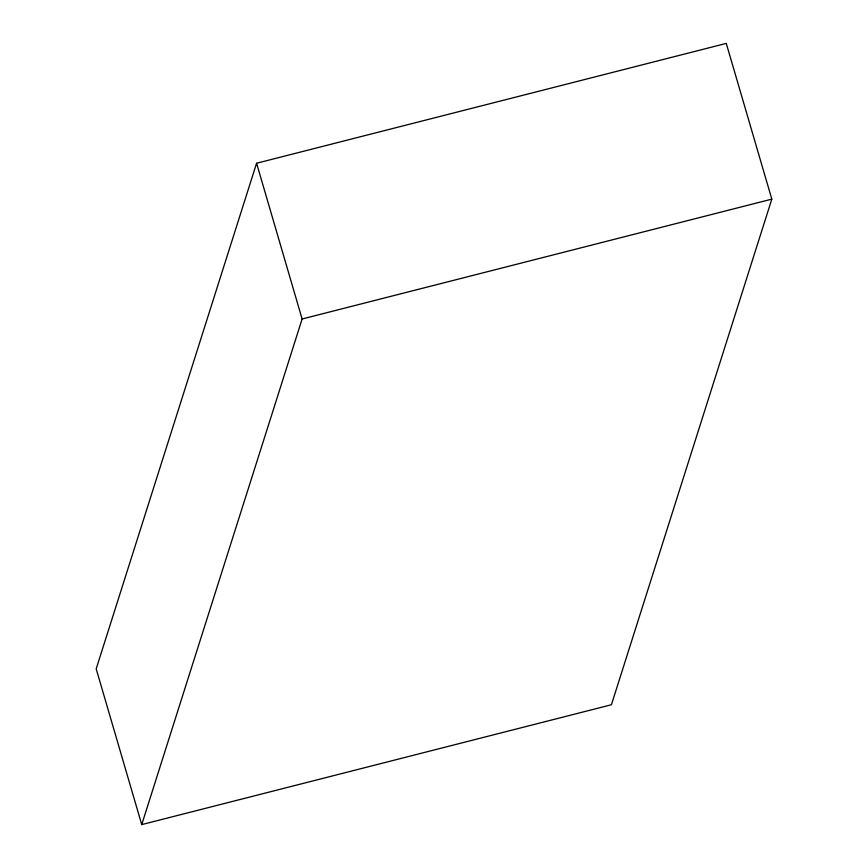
<?xml version="1.0" encoding="UTF-8"?>
<svg xmlns="http://www.w3.org/2000/svg" width="868" height="868" viewBox="0 0 868 868"><rect width="100%" height="100%" fill="white"/><g stroke="black" fill="none" stroke-linecap="round" stroke-linejoin="round"><path stroke-width="1.3" d="M256.581 163.249L96.185 668.859L141.734 824.6L611.419 704.751L771.815 199.141L726.266 43.4L256.581 163.249L302.118 318.99L141.734 824.6M302.118 318.99L771.815 199.141"/></g></svg>
